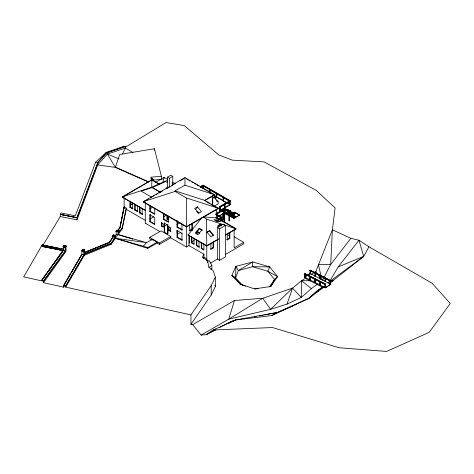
<?xml version="1.0" encoding="UTF-8"?>
<svg xmlns="http://www.w3.org/2000/svg" width="474" height="474" viewBox="0 0 474 474"><rect width="100%" height="100%" fill="white"/><g stroke="black" fill="none" stroke-linecap="round" stroke-linejoin="round"><path stroke-width="0.71" d="M64.085 249.235L42.139 244.898L23.7 276.881L41.511 280.827L42.79 278.961M85.261 252.352L109.417 242.516L112.705 237.924L112.705 236.319L113.499 235.205L115.431 235.661L115.431 238.309L147.775 248.37L157.036 243.02L159.412 244.394L170.717 237.865L186.495 246.972L188.954 245.55L203.909 254.188L202.351 257.341L207.648 260.807L208.756 267.075L213.306 270.832L215.326 277.183L211.214 285.621L190.957 314.914L65.685 287.131L65.685 286.095L83.999 254.799L81.801 254.372L63.623 285.638L70.78 273.611M234.529 213.11L234.98 213.733L234.529 213.11L224.273 209.555L224.723 209.478L224.273 208.933L224.273 222.324M305.86 277.954L304.515 277.083L310.032 273.468L330.858 284.246L325.342 287.86L323.997 287.179L323.274 287.564L306.477 279.026L305.86 277.954L301.588 280.697L301.227 297.482L287.031 304.107L270.583 309.332L228.741 319.156L201.118 335.1L192.669 324.66L190.957 324.281L190.957 314.914M117.635 230.862L119.958 227.621L124.135 206.901L126.214 208.104L126.214 209.33L122.096 228.995L111.112 244.341L84.336 255.243L65.685 287.131M119.958 227.621L124.135 207.091L120.07 227.638L118.133 230.346M122.096 228.995L126.214 208.104M162.778 182.395L164.164 177.4L167.328 179.231M317.681 284.122L311.335 288.589L301.227 297.482L292.553 288.121L270.583 309.332L262.75 298.259L234.452 300.534L228.741 319.156L262.75 298.259L292.553 288.121L301.588 280.697L310.464 280.774M148.433 182.022L115.378 167.417L119.697 154.465L154.453 148.741L161.373 176.304L161.373 179.131M287.031 304.107L292.553 288.121M310.032 273.468L311.448 274.375L315.808 271.578L332.381 229.789L335.118 207.968L316.324 190.447L264.107 161.901L232.384 160.147L218.81 155.01L184.356 125.628L166.054 122.559L125.237 147.272M95.635 162.185L75.348 215.812L61.022 212.98L60.269 214.432L77.049 217.75L97.863 162.57L95.635 162.185L106.419 152.284L124.609 146.229L125.432 146.703L125.432 148.125L122.393 153.985M42.897 245.354L60.305 216.547L76.96 219.835L76.96 217.661L97.863 162.57M76.96 219.835L97.751 164.916L97.751 162.552L106.419 152.284L107.373 152.669L125.432 146.703M190.957 324.281L211.214 294.988L215.326 286.551L215.326 277.183M203.287 258.478L203.909 257.216L203.909 254.188M322.628 280.217L330.704 264.451L350.873 238.327L358.966 240.229L368.932 246.776L432.116 283.256L450.3 303.473L429.207 332.321L386.624 351.441L339.129 347.75L272.556 327.546L213.211 329.981L206.196 334.614L201.118 335.1M245.396 286.154L240.087 284.062L254.538 288.891L270.814 286.474L274.499 279.453L277.568 276.615L269.747 266.939L252.761 261.944L235.904 266.323L231.899 275.287L240.087 284.062L241.171 284.72M330.858 284.246L329.311 283.464L363.73 256.422L368.932 246.776M84.336 254.2L111.206 243.346L114.738 238.221L112.599 237.711L109.322 242.285L83.851 252.654M81.765 250.936L82.506 249.478L84.704 249.905L83.963 251.362L81.765 250.746L83.963 251.362M63.623 285.638L81.801 254.372M71.527 272.343L74.122 267.905M74.862 266.631L81.913 254.585L81.913 250.894M84.704 249.905L83.886 251.279L83.999 254.988M63.285 246.646L63.285 250.337L65.323 250.823L43.46 281.165L43.46 282.682L63.735 287.173L64.843 285.277M84.277 254.307L84.556 250.136L82.577 249.751M65.685 286.095L83.999 254.799M328.992 283.393L333.281 280.685L329.477 281.651L363.73 256.422L358.966 240.229L338.229 266.868L329.477 281.651L327.747 282.948M60.269 214.432L76.96 217.661M195.649 209.52L197.427 206.854L201.409 211.712L198.701 213.27L194.725 208.418L197.427 206.854M269.475 286.942L274.499 279.453L267.846 271.241L252.476 266.696L238.363 270.583L235.59 277.835L242.321 285.176M270.814 286.474L277.568 276.615L267.846 271.241L269.747 266.939L252.476 266.696L252.761 261.944L238.363 270.583L235.904 266.323L235.59 277.835L231.899 275.287L242.285 285.2M206.652 232.633L209.804 230.488L213.62 235.163L210.829 236.775L207.019 232.1L209.804 230.488M217.548 226.335L220.7 224.196L221.548 225.233M112.551 236.165L113.44 234.926L115.579 235.436L114.696 236.864L112.551 236.165L114.696 236.674L114.738 238.41M116.017 231.318L116.906 230.086L119.045 230.595L118.162 232.023L116.017 231.318L118.162 231.833L118.097 234.583L132.655 239.109M112.551 236.354L113.44 234.926M116.017 231.508L116.906 230.086M117.635 230.672L119.958 227.431M85.196 252.298L109.322 242.475L112.599 237.711M114.631 236.775L116.171 234.594L116.171 231.472M118.097 231.934L119.045 230.595M122.096 227.769L118.897 232.242L118.897 230.82M114.738 238.221L111.112 243.298L111.112 244.341M65.323 250.823L65.211 247.298L66.17 245.959L63.978 245.526L63.137 246.681L65.276 247.387L66.17 245.959M41.511 280.732L63.078 250.45L41.386 246.166M41.404 280.709L63.078 250.45M43.638 277.782L51.305 267.146M52.158 265.961L55.138 261.826M55.991 260.647L63.232 250.604L41.428 246.29L63.232 250.604M41.511 280.827L42.79 279.056M44.064 277.284L46.624 273.735M47.471 272.556L51.305 267.241M52.158 266.056L55.138 261.921M55.991 260.741L62.811 251.285M43.46 281.165L65.323 251.013M43.46 282.682L66.016 251.392L66.016 246.19M63.137 246.871L63.978 245.526M64.043 245.799L63.285 246.836L65.211 247.298M191.976 230.779L192.859 229.659M195.857 233.338L199.518 228.723L199.169 228.249L195.401 232.918L198.185 234.529L201.954 229.854L199.169 228.249M210.468 263.082L217.43 259.059L219.598 260.315L225.5 256.908L225.5 225.446L223.207 224.119L217.305 227.526L217.305 237.693L218.413 239.234L206.777 245.953L187.971 235.098L201.646 217.963M132.892 152.432L125.432 148.125L107.373 154.086L97.751 164.916L115.378 167.417L107.373 154.086L107.373 152.669L124.609 146.229M116.171 234.594L118.097 234.583L146.513 242.658L115.431 238.309L143.219 246.196L146.513 242.658L152.118 239.423L157.036 242.267L157.036 243.02M97.751 162.552L107.373 152.669M308.337 298.875L317.355 290.74L322.551 286.847M323.481 286.877L317.355 290.74L308.775 298.383L271.827 315.542L235.436 319.991L230.879 321.591L219.835 327.416M209.034 267.443L211.884 265.274L209.2 260.593L207.381 261.642M210.746 269.362L211.884 268.491L211.884 265.274M323.997 287.179L308.775 298.383L277.657 312.378L271.827 315.542M304.527 273.865L304.948 273.587L325.602 284.092L325.182 284.507L304.527 273.865L325.17 284.418M309.771 270.423L310.192 270.15L330.846 280.649L330.425 281.07L309.771 270.423L330.414 280.975L330.846 280.649M304.527 274.008L304.948 273.587M309.771 270.565L310.192 270.15M304.96 273.824L304.995 277.326L305.262 277.148L304.96 273.824L304.687 277.172M310.511 270.541L310.239 273.883L309.937 273.729L310.203 270.387L310.203 273.557L304.515 277.272M310.239 273.883L310.511 271.175M310.304 276.543L310.037 279.891L310.304 276.543L309.735 276.567L309.735 279.737L310.304 279.713M314.979 276.295L315.246 272.953L314.979 276.295L315.554 276.277L315.554 273.107L315.287 276.449M315.044 278.955L314.777 282.303L315.044 279.589M320.021 278.86L320.294 275.512L320.021 278.86L320.329 279.014L320.596 275.672L320.329 279.014M315.352 282.279L315.08 282.457L315.352 279.109L315.352 282.279L315.044 282.125M320.086 281.52L319.82 284.868L320.086 281.52L320.394 281.675L320.128 285.022L320.394 281.675M325.069 281.426L325.336 278.078L325.069 281.426L325.371 281.58L325.638 278.238L325.371 281.58M330.378 280.644L330.111 283.991L330.414 284.145L330.686 280.798M325.602 284.092L325.182 284.37L325.17 287.588L325.437 284.24L325.134 284.086M325.342 287.86L330.858 284.056M158.434 184.048L159.436 184.185L151.828 179.788L122.168 197.107L151.828 179.978L157.937 183.503M155.934 182.152L164.164 177.4L164.164 178.064M167.441 188.225L167.441 177.163L170.758 175.25L172.767 176.405L172.767 185.144L169.449 187.058L168.466 187.123L143.308 201.646L143.308 202.025L186.495 226.957L218.289 208.601L218.289 208.222L204.644 200.348L175.102 190.85L175.102 191.431L186.495 198.008L218.289 208.222L186.495 226.578L143.308 201.646L175.102 191.431M167.441 177.163L169.449 178.325L172.767 176.405M130.16 205.029L132.69 203.565M130.16 205.124L132.69 203.66M129.912 207.351L130.362 207.091L132.981 208.601L132.53 208.862L129.912 207.351L129.912 201.13M172.412 184.848L184.937 177.614L214.479 194.672L214.479 195.051L204.644 200.727L204.644 200.348L214.479 194.672L184.937 185.174L175.102 190.85M143.308 202.025L145.868 200.549M147.153 199.809L148.433 199.068M150.353 197.96L151.633 197.22M152.912 196.479L154.192 195.738M156.118 194.63L157.398 193.89M158.677 193.155L159.957 192.414M162.416 190.998L160.597 192.326L151.751 187.218L122.168 196.917L145.488 210.385M166.042 188.901L167.257 188.202M174.29 184.137L175.54 183.414M179.924 180.884L183.681 178.716M134.746 210.142L135.197 209.881L137.816 211.392L137.365 211.653L134.746 210.142L134.746 203.927M139.581 212.933L140.031 212.672L142.65 214.183L142.2 214.444L139.581 212.933L139.581 206.717M150.015 208.797L152.581 207.322M149.825 205.343L149.825 211.558L150.276 211.297L154.577 213.786M149.825 214.775L154.737 217.613L154.737 224.522L149.825 221.684L149.825 214.775L150.276 214.515L150.276 221.423L154.577 223.906M200.508 186.555L203.044 185.091L230.459 200.917L220.132 207.162L230.459 200.917M200.508 186.839L203.044 185.375L216.434 193.102M200.573 187.04L203.044 185.612L229.558 200.917L229.843 204.768L229.843 201.367L223.29 197.581L223.29 200.988L229.843 204.442M200.626 187.289L203.334 185.731L203.334 188.451M149.897 218.994L153.617 216.843M149.825 221.684L150.276 221.423M203.044 185.891L209.769 189.44M163.601 216.849L166.652 215.089M168.697 219.859L166.99 219.059L166.99 215.842L167.565 215.842L167.565 220.007M168.62 217.205L167.358 216.15L168.738 216.802M167.358 216.482L168.738 217.133M163.423 213.199L163.423 219.415L163.874 219.154L168.791 221.992M166.99 219.059L168.59 218.324M161.338 222.75L163.139 223.787L163.139 227.099L161.338 226.062L161.338 222.75L161.788 222.49L161.788 225.802L163.589 226.839M161.338 226.062L161.788 225.802M164.123 226.394L167.239 224.593M209.769 192.847L209.769 189.772L216.239 193.511L216.239 196.917L216.529 196.751L213.584 195.051M212.435 198.191L215.623 197.415L215.623 196.852L213.069 195.377M216.239 196.917L223.29 200.656M152.118 240.182L149.743 238.813L149.743 237.391L161.047 230.862L170.717 236.443L170.717 237.865M168.631 226.957L169.082 226.696L169.082 230.008L170.883 231.051L170.433 231.312L168.631 230.269L168.631 226.957L170.433 228L170.883 227.739M223.29 197.581L223.574 197.415L223.574 200.822M176.808 224.558L180.007 222.709M168.015 224.759L168.015 233.747L167.565 234.008L167.565 225.02L164.205 223.082L164.205 232.07L164.656 231.81L164.656 222.821M168.631 230.269L169.082 230.008M216.476 200.354L217.264 201.438L218.164 201.622L218.164 203.944L213.893 206.409M177.027 227.265L177.477 227.005L182.395 229.843L181.945 230.103L177.027 227.265L177.027 221.05M177.027 230.483L177.477 230.222L177.477 237.13L182.395 239.968L181.945 240.229L177.027 237.391L177.027 230.483L181.945 233.321L182.395 233.06M143.219 246.196L147.775 247.612L157.036 242.267M219.681 206.617L220.256 206.901L219.966 210.474L219.681 206.617L229.558 200.917M219.966 206.735L224.558 204.087M229.558 201.201L224.842 203.921L225.132 207.494L224.558 207.494L224.558 204.768M149.743 237.391L159.412 242.972L170.717 236.443M180.671 232.45L177.519 234.269L177.519 230.814M219.681 210.308L220.256 210.308M220.38 210.989L220.38 210.237L224.842 207.659L224.842 204.253M225.132 207.494L229.843 204.768M224.19 208.175L224.19 208.981L229.926 210.971L229.926 213.904L229.475 214.07M230.127 201.201L230.127 204.744L224.605 207.938L224.682 208.791L230.595 210.835L230.595 211.203L230.21 211.066L229.926 213.904M223.207 209.36L222.756 209.621L222.756 211.084M215.818 213.815L224.682 208.791M216.713 213.578L223.983 209.384M216.114 214.159L222.016 217.85L216.114 214.159L224.723 209.194M223.983 209.81L223.817 210.237L223.207 209.881L223.207 211.866M216.114 214.444L224.723 209.478M177.027 237.391L177.477 237.13M192.314 229.375L191.863 229.114L189.239 230.625L189.689 230.885L192.314 229.375L192.314 223.153M223.983 210.065L223.983 212.79L224.273 212.625M224.273 213.099L216.037 217.85L224.273 212.956L223.983 212.79M224.558 222.869L224.558 209.384M225.375 212.648L226.199 212.174L230.293 214.538L230.293 215.297L231.111 214.823L231.111 215.581L231.934 215.107L231.934 215.866L232.752 215.392L232.752 216.15L233.569 215.676L233.569 216.434L234.393 215.96L234.393 216.719L235.211 216.245L235.211 217.003L234.357 217.489L229.309 215.741L229.475 214.254L225.375 211.89M224.475 213.359L225.375 212.838L225.375 213.596L226.199 213.122L226.199 213.881L227.016 213.407L227.016 214.159L227.834 213.691L227.834 214.444L228.652 213.975L229.025 215.64M218.07 219.326L221.115 217.566L221.115 220.576M218.68 219.261L221.115 217.85L216.126 214.971M219.45 219.047L222.016 217.566M219.45 219.332L222.016 217.85M230.127 213.691L233.806 215.623M234.98 213.733L224.273 209.917L228.942 211.534L228.942 214.467L229.309 214.349M220.617 220.031L223.74 218.23L223.74 219.083L221.868 220.161M229.475 215.012L230.293 214.538M230.868 214.301L234.636 212.127L239.554 215.155L233.901 218.419L228.942 215.593L229.226 220.878L229.517 211.801L228.942 211.534M231.496 214.13L234.636 212.316L239.554 215.155M220.7 224.196L217.916 225.802L218.763 226.845M191.692 241.841L194.062 240.472M233.86 217.684L234.429 217.684L233.86 217.684L233.86 213.241L229.226 211.635L229.226 220.878M228.942 220.712L229.517 220.712M228.983 215.392L233.901 218.23L239.554 214.965M191.449 236.662L191.449 242.878L191.899 242.617L194.002 243.832M217.305 227.526L219.598 228.853L225.5 225.446M196.366 245.716L196.817 245.461L199.441 246.972L198.991 247.232L196.366 245.716L196.366 239.5M201.284 242.338L201.284 248.56L201.734 248.299L203.832 249.508M187.971 234.908L206.777 245.763L218.413 239.05M225.553 234.926L236.111 228.829L225.553 235.116M210.462 249.075L213.087 247.564L213.537 247.825L213.537 242.297M229.843 238.41L229.392 238.149L226.768 239.66L227.218 239.921L229.843 238.41L229.843 232.195M213.537 247.825L210.912 249.336L210.912 243.121M225.239 254.55L243.689 243.897L243.689 242.338L234.144 247.849L234.144 229.742M192.669 324.66L234.452 300.534M215.291 329.815L206.196 334.614L215.943 329.738M228.284 323.564L235.436 319.991L277.657 312.378L293.139 305.819M151.793 197.273L141.056 191.075L152.201 187.574L165.598 181.542L167.488 182.632M166.256 187.982L167.411 187.461M213.211 329.981L235.436 319.991M295.16 304.966L296.505 304.397M338.229 266.868L363.73 256.422M84.277 254.117L111.206 243.346M230.879 321.591L233.759 321.022M254.627 316.916L256.067 316.632M259.663 315.921L263.266 315.21M264.705 314.932L277.657 312.378M212.079 197.504L215.623 196.852M161.373 176.304L150.933 177.181L151.698 180.227L162.138 179.356M152.581 180.618L151.964 178.183L150.933 178.271L151.242 179.486M152.77 179.913L153.801 179.824M171.784 185.21L172.767 185.144M254.538 288.891L258.081 288.696M203.281 216.891L217.305 217.969L236.111 228.829L206.486 219.107L203.536 217.116M217.773 219.995L213.91 219.699L216.701 221.305L220.558 221.601L217.773 219.995L217.773 221.002L218.887 221.642M215.664 220.807L217.773 221.002M84.704 250.094L82.506 249.478M63.623 285.449L65.791 286.112M60.269 214.242L77.049 217.75M63.978 245.716L66.17 246.148M59.837 248.589L42.139 244.898M61.253 248.868L62.669 249.146M42.103 245.153L44.935 245.71M46.345 245.994L49.889 246.693M51.305 246.972L56.963 248.092M58.379 248.37L59.795 248.649M41.404 280.519L43.567 281.189M116.906 230.275L118.334 230.613M116.965 230.358L118.251 230.666M113.44 235.116L115.579 235.625M63.137 246.681L65.276 247.387M224.232 208.53L230.595 210.835M224.469 208.975L229.517 210.723M224.558 209.721L234.98 213.371M223.307 213.389L229.226 215.694M317.355 290.74L318.368 291.107M107.373 154.086L119.045 158.926M115.378 167.132L148.866 181.927M350.873 238.327L332.381 229.789L330.704 264.451L318.303 264.658L322.119 280.17M310.837 270.618L330.846 280.792M304.948 273.729L325.602 284.234M304.96 276.994L305.262 277.148M320.086 284.69L320.394 284.844M325.437 287.41L324.868 287.428L324.868 284.258M304.515 277.083L325.342 287.671M217.708 193.836L230.459 201.201M216.529 193.676L222.999 197.415L223.29 200.988M186.193 178.716L187.449 179.445M188.705 180.167L189.967 180.896M191.852 181.986L193.108 182.709M194.364 183.438L195.62 184.161M196.876 184.89L198.766 185.974M200.022 186.703L201.278 187.426M202.534 188.154L206.309 190.329M207.565 191.058L211.961 193.599M213.223 194.322L214.479 195.051M213.756 195.294L230.127 204.744M215.131 197.699L214.722 197.462L217.88 201.788M216.268 200.532L218.164 201.622M230.595 211.203L230.145 210.575M229.926 210.971L229.635 210.806L229.635 213.341M233.86 213.241L234.144 217.85M235.211 216.245L231.111 213.881L231.111 214.633M229.475 213.312L233.569 215.676M234.144 216.008L234.227 217.448M228.652 213.027L232.752 215.392M227.834 212.743L231.934 215.107M231.111 214.823L227.016 212.459L227.016 213.217M224.558 211.605L228.652 213.975M223.74 211.321L227.834 213.691M232.604 216.476L233.777 217.151M222.916 211.037L227.016 213.407M222.099 210.758L226.199 213.122M172.4 182.158L174.936 183.622M205.882 201.444L209.603 203.589M210.847 204.306L212.085 205.023M213.33 205.74L214.568 206.457M215.806 207.168L218.289 208.601M225.375 212.838L221.281 210.474L221.281 209.858M220.38 210.237L224.682 212.719M224.682 212.862L220.38 210.379L223.74 208.436L223.817 210.237M167.766 181.329L166.54 180.618L151.751 187.218L151.828 179.978M172.074 183.811L173.3 184.522M219.237 215.634L223.74 218.23M215.806 214.503L221.115 217.566M223.207 218.775L223.74 219.083M217.933 218.52L235.483 228.658M216.037 217.708L217.216 218.39M196.698 211.611L199.056 212.968M152.201 187.574L160.402 192.308M228.201 233.012L229.777 233.925M234.115 236.804L243.689 242.338M227.01 234.405L229.505 235.845M209.686 231.028L210.053 231.241M206.818 232.687L207.185 232.9M199.518 228.723L202.303 230.334L201.954 229.854M197.267 231.431L199.05 232.461M197.018 231.715L199.572 233.184M167.358 216.15L168.62 216.873M149.825 211.558L154.737 214.396L154.737 208.181M163.423 219.415L168.341 222.253L168.341 216.037M122.168 197.107L145.488 210.575M191.449 242.878L194.073 244.394L194.073 238.179M201.284 248.56L203.909 250.071L203.909 243.855M126.214 209.33L145.204 220.292M164.205 232.07L167.565 234.008M145.275 223.177L159.785 231.555M203.909 257.216L206.777 258.869L207.15 260.996M301.588 280.697L311.335 288.589M220.339 224.729L221.263 225.873M209.443 231.022L213.152 235.602M214.9 198.191L215.688 199.27M315.808 271.578L321.076 279.133M214.876 285.141L215.326 286.551M153.078 180.233L152.77 179.012L151.964 179.083L151.964 178.183M206.486 219.107L206.777 245.763M330.425 280.928L330.414 284.145M234.429 213.507L234.429 217.684M229.392 232.621L229.392 238.149M227.218 233.706L227.218 239.921M224.723 209.816L224.723 210.178M224.475 212.743L224.475 214.07M223.983 212.933L223.983 222.158M223.657 209.621L223.698 211.961M223.657 213.549L223.657 218.514M223.207 213.774L223.207 217.922M222.756 213.276L222.756 217.661M221.69 221.257L221.69 217.85L221.399 220.742M220.991 224.706L220.991 226.086M219.966 207.067L219.966 210.474M219.598 228.853L219.598 260.315M218.822 225.008L218.822 227.076M218.372 225.269L218.372 226.649M217.43 239.4L217.43 259.059M216.814 193.511L216.814 196.917M216.529 193.345L216.529 197.083M216.322 209.318L216.322 217.892M213.087 242.036L213.087 247.564M212.713 198.855L212.713 205.479M212.512 195.78L212.512 205.278M212.305 198.618L212.305 205.242M211.214 285.621L211.214 294.988M210.053 189.606L210.053 193.013M209.478 189.606L209.478 192.331M207.648 260.807L207.648 262.62M206.777 245.562L206.777 260.119M203.044 185.612L203.044 188.688M202.759 185.731L202.759 187.769M201.734 242.771L201.734 248.299M198.991 241.017L198.991 247.232M198.091 211.86L198.091 213.241M197.024 231.158L197.024 234.612M196.817 239.933L196.817 245.461M191.863 223.586L191.863 229.114M191.899 237.095L191.899 242.617M189.689 224.67L189.689 230.885M189.322 235.525L189.322 243.209M188.954 235.264L188.954 245.55M186.495 198.008L186.495 246.972M184.937 177.614L184.937 185.174M181.945 223.888L181.945 230.103M181.945 233.321L181.945 240.229M177.477 220.789L177.477 227.005M177.152 230.554L177.152 233.297M170.433 228L170.433 231.312M169.449 178.325L169.449 187.058M168.466 187.123L168.466 187.503M167.275 216.008L167.275 219.225M163.874 213.626L163.874 219.154M159.412 242.972L159.412 244.394M154.453 148.741L154.453 150.151M150.276 205.775L150.276 211.297M147.775 247.612L147.775 248.37M145.275 202.765L145.275 223.319M142.2 208.228L142.2 214.444M140.031 207.144L140.031 212.672M137.365 205.438L137.365 211.653M135.197 204.353L135.197 209.881M132.53 202.647L132.53 208.862M130.362 201.563L130.362 207.091M124.135 197.806L124.135 208.098M84.325 254.034L84.336 255.243M63.735 285.662L63.735 287.173M60.305 214.372L60.305 216.547"/></g></svg>
